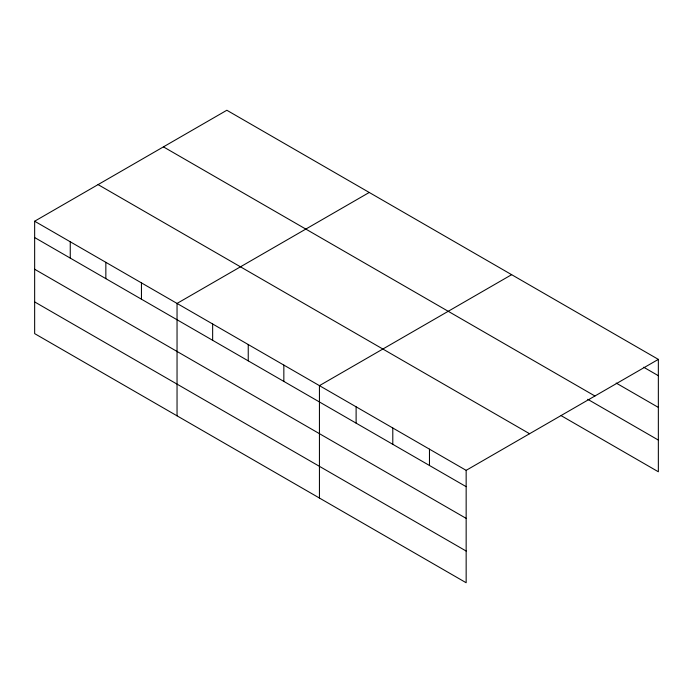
<?xml version="1.0" encoding="UTF-8"?>
<svg xmlns="http://www.w3.org/2000/svg" width="693" height="693" viewBox="0 0 693 693"><rect width="100%" height="100%" fill="white"/><g stroke="black" fill="none" stroke-linecap="round" stroke-linejoin="round"><path stroke-width="1.04" d="M466.155 518.373L466.155 470.348L34.65 221.223L34.65 333.619L466.155 582.744L466.155 518.373L34.65 269.248M561.157 415.661L658.35 471.777L658.35 359.381L226.845 110.256L34.65 221.223M369.248 192.463L177.044 303.43L177.044 415.826M511.642 274.679L319.438 385.646L319.438 498.042M466.155 470.348L658.35 359.381M643.676 367.229L658.35 375.701M616.172 383.056L658.35 407.406M163.427 146.873L594.923 395.998M587.742 399.307L658.35 440.072M98.077 184.607L529.573 433.731M34.65 237.543L466.155 486.668M34.65 301.914L466.155 551.039M429.469 449.168L429.469 465.488M392.792 427.997L392.792 444.308M356.115 406.817L356.115 423.137M283.844 365.09L283.844 381.41M248.241 344.542L248.241 360.854M212.647 323.986L212.647 340.306M141.45 282.883L141.45 299.194M105.847 262.326L105.847 278.647M70.253 241.77L70.253 258.091"/></g></svg>
